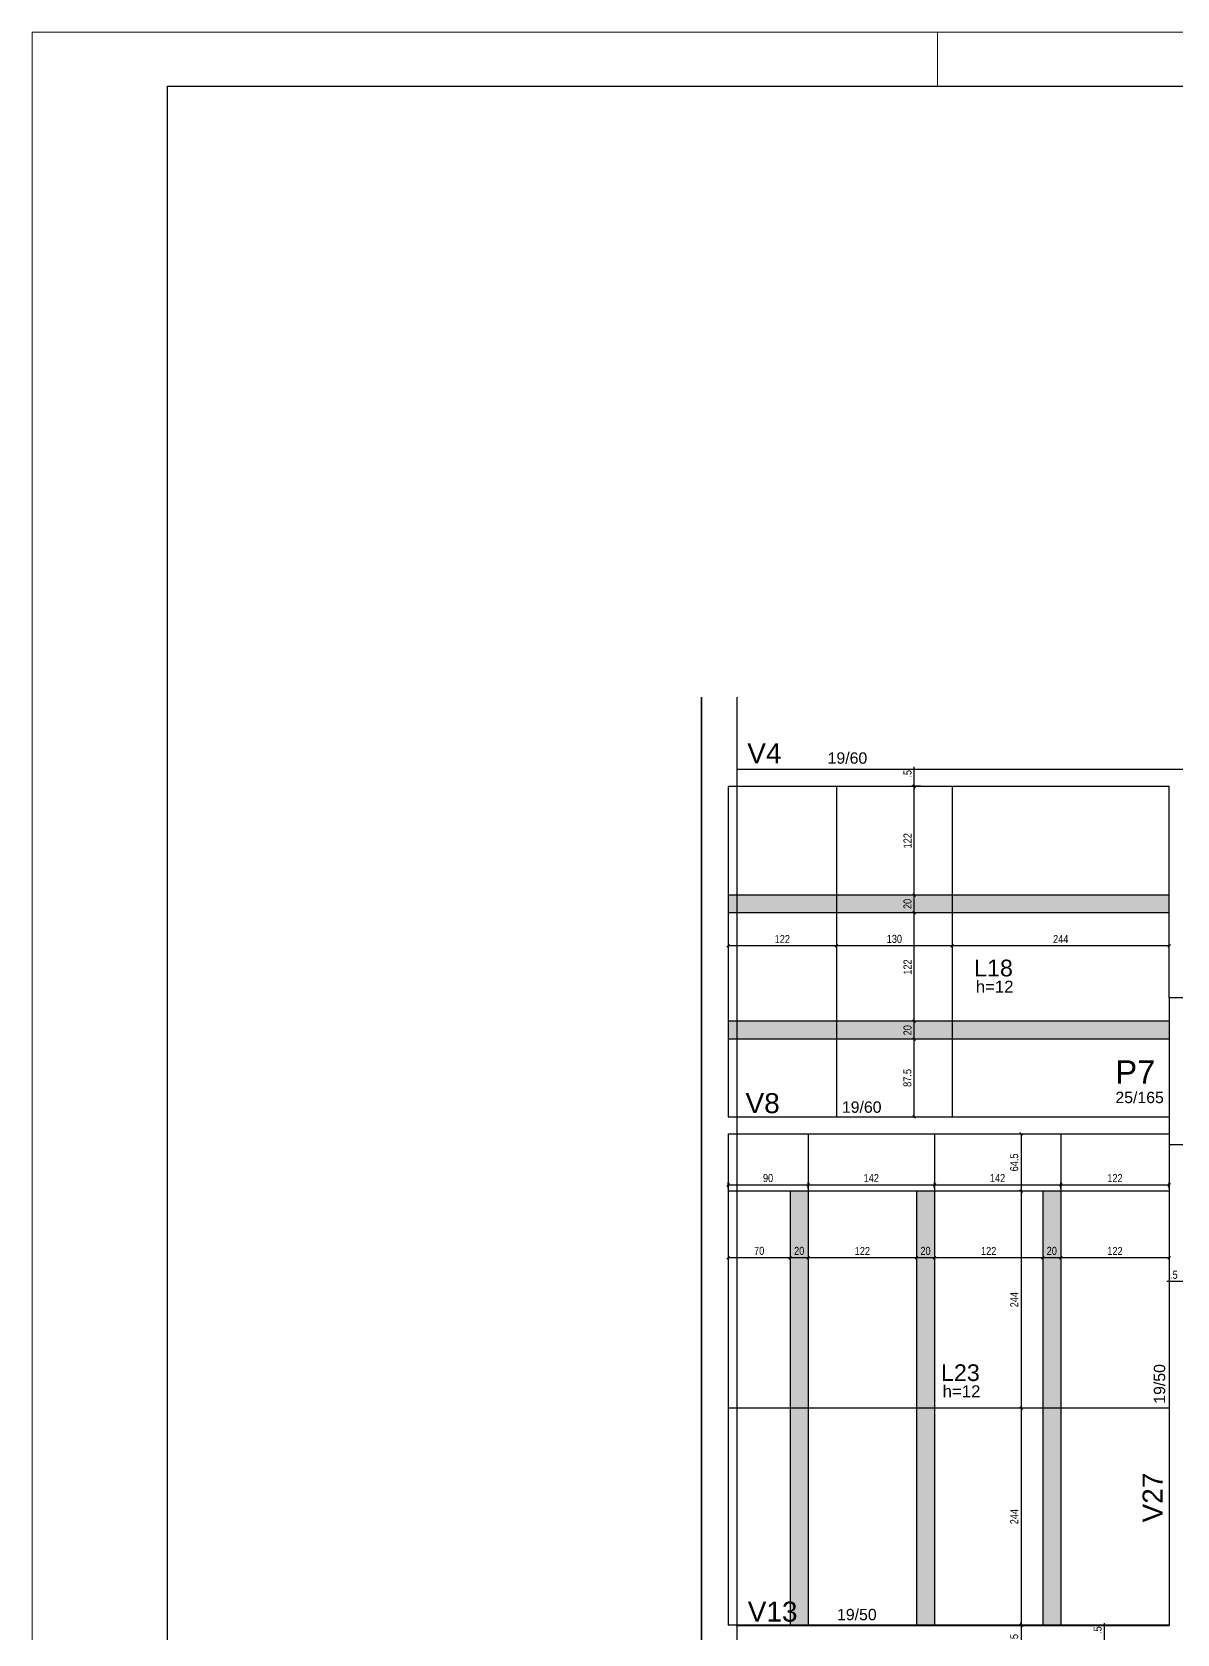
# Model space of a CAD drawing. Header units: millimetres. Extents: x 2716 to 9044, y 218 to 3839.
# Drawn here: x 2716 to 4003, y 2037 to 3839 of the extents above; entities that cross this region are included whole.
import ezdxf

# ---------------------------------------------------------------- set-up
doc = ezdxf.new("R2010")
doc.units = ezdxf.units.MM
for name, color, linetype in [('1', 3, 'Continuous'), ('212', 3, 'Continuous'), ('213', 3, 'Continuous'), ('216', 3, 'Continuous'), ('220', 5, 'Continuous'), ('222', 6, 'Continuous'), ('226', 4, 'Continuous'), ('233', 6, 'Continuous'), ('COTA', 2, 'Continuous'), ('Painéis', 200, 'Continuous')]:
    doc.layers.add(name, color=color, linetype=linetype)
doc.layers.add('FOLHA', color=255, linetype='Continuous', lineweight=5)
doc.layers.add('Hachura', color=251, linetype='Continuous', lineweight=9)
doc.styles.add('COTA TECNICA-50', font='techl___.ttf', dxfattribs={"height": 9})
doc.styles.get("Standard").update_dxf_attribs({"font": 'arial.ttf'})
doc.dimstyles.new('COTA PAINEL-50', dxfattribs={"dimtxt": 9, "dimasz": 3, "dimexe": 3, "dimexo": 3, "dimgap": 3, "dimtad": 1, "dimdec": 1, "dimzin": 12, "dimdsep": 46, "dimtxsty": 'COTA TECNICA-50', "dimblk1": 'OBLIQUE', "dimblk2": 'OBLIQUE', "dimsah": 1, "dimcen": 0.9, "dimclrd": 4, "dimclre": 4, "dimclrt": 240, "dimadec": 1, "dimazin": 3, "dimtfac": 1, "dimtdec": 1, "dimtmove": 0, "dimatfit": 3, "dimfxl": 1, "dimtolj": 1, "dimtzin": 12, "dimarcsym": 0})

# ---------------------------------------------------------------- blocks, each defined once
blk = doc.blocks.new('_Oblique')
at = {"color": 0, "linetype": 'ByBlock', "lineweight": -2}
blk.add_line((-0.5, -0.5), (0.5, 0.5), dxfattribs=at)
blk = doc.blocks.new('*D4')
at = {"layer": 'COTA', "color": 4, "lineweight": -2, "transparency": 16777216}
blk.add_line((3707.7, 2618.9), (3707.7, 2706.4), dxfattribs=at)
at = {"layer": 'Defpoints', "color": 0, "transparency": 16777216}
for p in [(3707.7, 2706.4), (3707.7, 2706.4), (3707.7, 2618.9)]:
    blk.add_point(p, dxfattribs=at)
at = {"layer": 'COTA', "color": 4, "lineweight": -2, "transparency": 16777216, "xscale": 3, "yscale": 3, "zscale": 3}
for p, rotation in [((3707.7, 2706.4), 90), ((3707.7, 2618.9), 270)]:
    blk.add_blockref('_Oblique', p, dxfattribs=dict(at, rotation=rotation))
at = {"layer": 'COTA', "color": 240, "transparency": 16777216, "insert": (3700, 2662.7), "char_height": 9, "attachment_point": 5, "rotation": 90, "style": 'COTA TECNICA-50'}
blk.add_mtext('\\A1;87.5', dxfattribs=at)
blk = doc.blocks.new('*D5')
at = {"layer": 'COTA', "color": 4, "lineweight": -2, "transparency": 16777216}
for p, q in [((3709, 2726.4), (3704.7, 2726.4)), ((3707.7, 2706.4), (3707.7, 2726.4))]:
    blk.add_line(p, q, dxfattribs=at)
at = {"layer": 'Defpoints', "color": 0, "transparency": 16777216}
for p in [(3707.7, 2726.4), (3712, 2726.4), (3707.7, 2706.4)]:
    blk.add_point(p, dxfattribs=at)
at = {"layer": 'COTA', "color": 4, "lineweight": -2, "transparency": 16777216, "xscale": 3, "yscale": 3, "zscale": 3}
for p, rotation in [((3707.7, 2726.4), 90), ((3707.7, 2706.4), 270)]:
    blk.add_blockref('_Oblique', p, dxfattribs=dict(at, rotation=rotation))
at = {"layer": 'COTA', "color": 240, "transparency": 16777216, "insert": (3700.1, 2716.4), "char_height": 9, "attachment_point": 5, "rotation": 90, "style": 'COTA TECNICA-50'}
blk.add_mtext('\\A1;20', dxfattribs=at)
blk = doc.blocks.new('*D6')
at = {"layer": 'COTA', "color": 4, "lineweight": -2, "transparency": 16777216}
for p, q in [((3709, 2848.4), (3704.7, 2848.4)), ((3707.7, 2726.4), (3707.7, 2848.4)), ((3710.7, 2726.4), (3710.7, 2726.4))]:
    blk.add_line(p, q, dxfattribs=at)
at = {"layer": 'Defpoints', "color": 0, "transparency": 16777216}
for p in [(3707.7, 2848.4), (3712, 2848.4), (3707.7, 2726.4)]:
    blk.add_point(p, dxfattribs=at)
at = {"layer": 'COTA', "color": 4, "lineweight": -2, "transparency": 16777216, "xscale": 3, "yscale": 3, "zscale": 3}
for p, rotation in [((3707.7, 2848.4), 90), ((3707.7, 2726.4), 270)]:
    blk.add_blockref('_Oblique', p, dxfattribs=dict(at, rotation=rotation))
at = {"layer": 'COTA', "color": 240, "transparency": 16777216, "insert": (3700.1, 2787.4), "char_height": 9, "attachment_point": 5, "rotation": 90, "style": 'COTA TECNICA-50'}
blk.add_mtext('\\A1;122', dxfattribs=at)
blk = doc.blocks.new('*D7')
at = {"layer": 'COTA', "color": 4, "lineweight": -2, "transparency": 16777216}
for p, q in [((3707.7, 2848.4), (3707.7, 2868.4)), ((3709, 2848.4), (3704.7, 2848.4))]:
    blk.add_line(p, q, dxfattribs=at)
at = {"layer": 'Defpoints', "color": 0, "transparency": 16777216}
for p in [(3707.7, 2868.4), (3707.7, 2868.4), (3712, 2848.4)]:
    blk.add_point(p, dxfattribs=at)
at = {"layer": 'COTA', "color": 4, "lineweight": -2, "transparency": 16777216, "xscale": 3, "yscale": 3, "zscale": 3}
for p, rotation in [((3707.7, 2868.4), 90), ((3707.7, 2848.4), 270)]:
    blk.add_blockref('_Oblique', p, dxfattribs=dict(at, rotation=rotation))
at = {"layer": 'COTA', "color": 240, "transparency": 16777216, "insert": (3700.1, 2858.4), "char_height": 9, "attachment_point": 5, "rotation": 90, "style": 'COTA TECNICA-50'}
blk.add_mtext('\\A1;20', dxfattribs=at)
blk = doc.blocks.new('*D8')
at = {"layer": 'COTA', "color": 4, "lineweight": -2, "transparency": 16777216}
for p, q in [((3709, 2990.4), (3704.7, 2990.4)), ((3707.7, 2868.4), (3707.7, 2990.4))]:
    blk.add_line(p, q, dxfattribs=at)
at = {"layer": 'Defpoints', "color": 0, "transparency": 16777216}
for p in [(3707.7, 2990.4), (3712, 2990.4), (3707.7, 2868.4)]:
    blk.add_point(p, dxfattribs=at)
at = {"layer": 'COTA', "color": 4, "lineweight": -2, "transparency": 16777216, "xscale": 3, "yscale": 3, "zscale": 3}
for p, rotation in [((3707.7, 2990.4), 90), ((3707.7, 2868.4), 270)]:
    blk.add_blockref('_Oblique', p, dxfattribs=dict(at, rotation=rotation))
at = {"layer": 'COTA', "color": 240, "transparency": 16777216, "insert": (3700.1, 2929.4), "char_height": 9, "attachment_point": 5, "rotation": 90, "style": 'COTA TECNICA-50'}
blk.add_mtext('\\A1;122', dxfattribs=at)
blk = doc.blocks.new('*D9')
at = {"layer": 'COTA', "color": 4, "lineweight": -2, "transparency": 16777216}
for p, q in [((3707.7, 2990.9), (3707.7, 3012.5)), ((3715.2, 2990.9), (3704.7, 2990.9)), ((3709, 2990.4), (3704.7, 2990.4)), ((3707.7, 2990.4), (3707.7, 2990.9)), ((3707.7, 2990.4), (3707.7, 2987.4))]:
    blk.add_line(p, q, dxfattribs=at)
at = {"layer": 'Defpoints', "color": 0, "transparency": 16777216}
for p in [(3707.7, 2990.9), (3712, 2990.4), (3718.2, 2990.9)]:
    blk.add_point(p, dxfattribs=at)
at = {"layer": 'COTA', "color": 4, "lineweight": -2, "transparency": 16777216, "xscale": 3, "yscale": 3, "zscale": 3}
for p, rotation in [((3707.7, 2990.9), 270), ((3707.7, 2990.4), 90)]:
    blk.add_blockref('_Oblique', p, dxfattribs=dict(at, rotation=rotation))
at = {"layer": 'COTA', "color": 240, "transparency": 16777216, "insert": (3700.1, 3004.7), "char_height": 9, "attachment_point": 5, "rotation": 90, "style": 'COTA TECNICA-50'}
blk.add_mtext('\\A1;.5', dxfattribs=at)
blk = doc.blocks.new('*D94')
at = {"layer": 'COTA', "color": 4, "lineweight": -2, "transparency": 16777216}
for p, q in [((3994.3, 2811.3), (3750.3, 2811.3)), ((3994.3, 2808.3), (3994.3, 2808.3))]:
    blk.add_line(p, q, dxfattribs=at)
at = {"layer": 'Defpoints', "color": 0, "transparency": 16777216}
for p in [(3750.3, 2811.3), (3750.3, 2811.3), (3994.3, 2811.3)]:
    blk.add_point(p, dxfattribs=at)
at = {"layer": 'COTA', "color": 4, "lineweight": -2, "transparency": 16777216, "xscale": 3, "yscale": 3, "zscale": 3, "rotation": 180}
blk.add_blockref('_Oblique', (3750.3, 2811.3), dxfattribs=at)
at = {"layer": 'COTA', "color": 4, "lineweight": -2, "transparency": 16777216, "xscale": 3, "yscale": 3, "zscale": 3}
blk.add_blockref('_Oblique', (3994.3, 2811.3), dxfattribs=at)
at = {"layer": 'COTA', "color": 240, "transparency": 16777216, "insert": (3872.3, 2818.9), "char_height": 9, "attachment_point": 5, "style": 'COTA TECNICA-50'}
blk.add_mtext('\\A1;244', dxfattribs=at)
blk = doc.blocks.new('*D10')
at = {"layer": 'COTA', "color": 4, "lineweight": -2, "transparency": 16777216}
for p, q in [((3750.3, 2811.3), (3620.3, 2811.3)), ((3750.3, 2808.3), (3750.3, 2808.3))]:
    blk.add_line(p, q, dxfattribs=at)
at = {"layer": 'Defpoints', "color": 0, "transparency": 16777216}
for p in [(3620.3, 2811.3), (3620.3, 2811.3), (3750.3, 2811.3)]:
    blk.add_point(p, dxfattribs=at)
at = {"layer": 'COTA', "color": 4, "lineweight": -2, "transparency": 16777216, "xscale": 3, "yscale": 3, "zscale": 3, "rotation": 180}
blk.add_blockref('_Oblique', (3620.3, 2811.3), dxfattribs=at)
at = {"layer": 'COTA', "color": 4, "lineweight": -2, "transparency": 16777216, "xscale": 3, "yscale": 3, "zscale": 3}
blk.add_blockref('_Oblique', (3750.3, 2811.3), dxfattribs=at)
at = {"layer": 'COTA', "color": 240, "transparency": 16777216, "insert": (3685.3, 2819), "char_height": 9, "attachment_point": 5, "style": 'COTA TECNICA-50'}
blk.add_mtext('\\A1;130', dxfattribs=at)
blk = doc.blocks.new('*D95')
at = {"layer": 'COTA', "color": 4, "lineweight": -2, "transparency": 16777216}
for p, q in [((3620.3, 2811.3), (3498.3, 2811.3)), ((3620.3, 2808.3), (3620.3, 2808.3))]:
    blk.add_line(p, q, dxfattribs=at)
at = {"layer": 'Defpoints', "color": 0, "transparency": 16777216}
for p in [(3498.3, 2811.3), (3498.3, 2811.3), (3620.3, 2811.3)]:
    blk.add_point(p, dxfattribs=at)
at = {"layer": 'COTA', "color": 4, "lineweight": -2, "transparency": 16777216, "xscale": 3, "yscale": 3, "zscale": 3, "rotation": 180}
blk.add_blockref('_Oblique', (3498.3, 2811.3), dxfattribs=at)
at = {"layer": 'COTA', "color": 4, "lineweight": -2, "transparency": 16777216, "xscale": 3, "yscale": 3, "zscale": 3}
blk.add_blockref('_Oblique', (3620.3, 2811.3), dxfattribs=at)
at = {"layer": 'COTA', "color": 240, "transparency": 16777216, "insert": (3559.3, 2818.9), "char_height": 9, "attachment_point": 5, "style": 'COTA TECNICA-50'}
blk.add_mtext('\\A1;122', dxfattribs=at)
blk = doc.blocks.new('*D102')
at = {"layer": 'COTA', "color": 4, "lineweight": -2, "transparency": 16777216}
for p, q in [((3827.7, 2599.9), (3827.7, 2535.4)), ((3830.7, 2599.9), (3830.7, 2599.9))]:
    blk.add_line(p, q, dxfattribs=at)
at = {"layer": 'Defpoints', "color": 0, "transparency": 16777216}
for p in [(3827.7, 2599.9), (3827.7, 2535.4), (3827.7, 2535.4)]:
    blk.add_point(p, dxfattribs=at)
at = {"layer": 'COTA', "color": 4, "lineweight": -2, "transparency": 16777216, "xscale": 3, "yscale": 3, "zscale": 3}
for p, rotation in [((3827.7, 2599.9), 90), ((3827.7, 2535.4), 270)]:
    blk.add_blockref('_Oblique', p, dxfattribs=dict(at, rotation=rotation))
at = {"layer": 'COTA', "color": 240, "transparency": 16777216, "insert": (3820.1, 2567.7), "char_height": 9, "attachment_point": 5, "rotation": 90, "style": 'COTA TECNICA-50'}
blk.add_mtext('\\A1;64.5', dxfattribs=at)
blk = doc.blocks.new('*D14')
at = {"layer": 'COTA', "color": 4, "lineweight": -2, "transparency": 16777216}
blk.add_line((3827.7, 2535.4), (3827.7, 2291.4), dxfattribs=at)
at = {"layer": 'Defpoints', "color": 0, "transparency": 16777216}
for p in [(3827.7, 2535.4), (3827.7, 2291.4), (3827.7, 2291.4)]:
    blk.add_point(p, dxfattribs=at)
at = {"layer": 'COTA', "color": 4, "lineweight": -2, "transparency": 16777216, "xscale": 3, "yscale": 3, "zscale": 3}
for p, rotation in [((3827.7, 2535.4), 90), ((3827.7, 2291.4), 270)]:
    blk.add_blockref('_Oblique', p, dxfattribs=dict(at, rotation=rotation))
at = {"layer": 'COTA', "color": 240, "transparency": 16777216, "insert": (3820.1, 2413.4), "char_height": 9, "attachment_point": 5, "rotation": 90, "style": 'COTA TECNICA-50'}
blk.add_mtext('\\A1;244', dxfattribs=at)
blk = doc.blocks.new('*D103')
at = {"layer": 'COTA', "color": 4, "lineweight": -2, "transparency": 16777216}
for p, q in [((3827.7, 2291.4), (3827.7, 2047.4)), ((3830.7, 2291.4), (3830.7, 2291.4))]:
    blk.add_line(p, q, dxfattribs=at)
at = {"layer": 'Defpoints', "color": 0, "transparency": 16777216}
for p in [(3827.7, 2291.4), (3827.7, 2047.4), (3827.7, 2047.4)]:
    blk.add_point(p, dxfattribs=at)
at = {"layer": 'COTA', "color": 4, "lineweight": -2, "transparency": 16777216, "xscale": 3, "yscale": 3, "zscale": 3}
for p, rotation in [((3827.7, 2291.4), 90), ((3827.7, 2047.4), 270)]:
    blk.add_blockref('_Oblique', p, dxfattribs=dict(at, rotation=rotation))
at = {"layer": 'COTA', "color": 240, "transparency": 16777216, "insert": (3820.1, 2169.4), "char_height": 9, "attachment_point": 5, "rotation": 90, "style": 'COTA TECNICA-50'}
blk.add_mtext('\\A1;244', dxfattribs=at)
blk = doc.blocks.new('*D104')
at = {"layer": 'COTA', "color": 4, "lineweight": -2, "transparency": 16777216}
for p, q in [((3827.7, 2047.4), (3827.7, 2050.4)), ((3827.7, 2047.4), (3827.7, 2046.9)), ((3827.7, 2046.9), (3827.7, 2025.3))]:
    blk.add_line(p, q, dxfattribs=at)
at = {"layer": 'Defpoints', "color": 0, "transparency": 16777216}
for p in [(3827.7, 2047.4), (3827.7, 2046.9), (3827.7, 2046.9)]:
    blk.add_point(p, dxfattribs=at)
at = {"layer": 'COTA', "color": 4, "lineweight": -2, "transparency": 16777216, "xscale": 3, "yscale": 3, "zscale": 3}
for p, rotation in [((3827.7, 2047.4), 270), ((3827.7, 2046.9), 90)]:
    blk.add_blockref('_Oblique', p, dxfattribs=dict(at, rotation=rotation))
at = {"layer": 'COTA', "color": 240, "transparency": 16777216, "insert": (3820.1, 2033.1), "char_height": 9, "attachment_point": 5, "rotation": 90, "style": 'COTA TECNICA-50'}
blk.add_mtext('\\A1;.5', dxfattribs=at)
blk = doc.blocks.new('*D105')
at = {"layer": 'COTA', "color": 4, "lineweight": -2, "transparency": 16777216}
blk.add_line((3994.3, 2460.6), (3872.3, 2460.6), dxfattribs=at)
at = {"layer": 'Defpoints', "color": 0, "transparency": 16777216}
for p in [(3872.3, 2460.6), (3872.3, 2460.6), (3994.3, 2460.6)]:
    blk.add_point(p, dxfattribs=at)
at = {"layer": 'COTA', "color": 4, "lineweight": -2, "transparency": 16777216, "xscale": 3, "yscale": 3, "zscale": 3, "rotation": 180}
blk.add_blockref('_Oblique', (3872.3, 2460.6), dxfattribs=at)
at = {"layer": 'COTA', "color": 4, "lineweight": -2, "transparency": 16777216, "xscale": 3, "yscale": 3, "zscale": 3}
blk.add_blockref('_Oblique', (3994.3, 2460.6), dxfattribs=at)
at = {"layer": 'COTA', "color": 240, "transparency": 16777216, "insert": (3933.3, 2468.1), "char_height": 9, "attachment_point": 5, "style": 'COTA TECNICA-50'}
blk.add_mtext('\\A1;122', dxfattribs=at)
blk = doc.blocks.new('*D137')
at = {"layer": 'COTA', "color": 4, "lineweight": -2, "transparency": 16777216}
blk.add_line((3872.3, 2460.6), (3852.3, 2460.6), dxfattribs=at)
at = {"layer": 'Defpoints', "color": 0, "transparency": 16777216}
for p in [(3852.3, 2460.6), (3852.3, 2460.6), (3872.3, 2460.6)]:
    blk.add_point(p, dxfattribs=at)
at = {"layer": 'COTA', "color": 4, "lineweight": -2, "transparency": 16777216, "xscale": 3, "yscale": 3, "zscale": 3, "rotation": 180}
blk.add_blockref('_Oblique', (3852.3, 2460.6), dxfattribs=at)
at = {"layer": 'COTA', "color": 4, "lineweight": -2, "transparency": 16777216, "xscale": 3, "yscale": 3, "zscale": 3}
blk.add_blockref('_Oblique', (3872.3, 2460.6), dxfattribs=at)
at = {"layer": 'COTA', "color": 240, "transparency": 16777216, "insert": (3862.3, 2468.2), "char_height": 9, "attachment_point": 5, "style": 'COTA TECNICA-50'}
blk.add_mtext('\\A1;20', dxfattribs=at)
blk = doc.blocks.new('*D138')
at = {"layer": 'COTA', "color": 4, "lineweight": -2, "transparency": 16777216}
blk.add_line((3852.3, 2460.6), (3730.3, 2460.6), dxfattribs=at)
at = {"layer": 'Defpoints', "color": 0, "transparency": 16777216}
for p in [(3730.3, 2460.6), (3730.3, 2460.6), (3852.3, 2460.6)]:
    blk.add_point(p, dxfattribs=at)
at = {"layer": 'COTA', "color": 4, "lineweight": -2, "transparency": 16777216, "xscale": 3, "yscale": 3, "zscale": 3, "rotation": 180}
blk.add_blockref('_Oblique', (3730.3, 2460.6), dxfattribs=at)
at = {"layer": 'COTA', "color": 4, "lineweight": -2, "transparency": 16777216, "xscale": 3, "yscale": 3, "zscale": 3}
blk.add_blockref('_Oblique', (3852.3, 2460.6), dxfattribs=at)
at = {"layer": 'COTA', "color": 240, "transparency": 16777216, "insert": (3791.3, 2468.1), "char_height": 9, "attachment_point": 5, "style": 'COTA TECNICA-50'}
blk.add_mtext('\\A1;122', dxfattribs=at)
blk = doc.blocks.new('*D139')
at = {"layer": 'COTA', "color": 4, "lineweight": -2, "transparency": 16777216}
blk.add_line((3730.3, 2460.6), (3710.3, 2460.6), dxfattribs=at)
at = {"layer": 'Defpoints', "color": 0, "transparency": 16777216}
for p in [(3710.3, 2460.6), (3710.3, 2460.6), (3730.3, 2460.6)]:
    blk.add_point(p, dxfattribs=at)
at = {"layer": 'COTA', "color": 4, "lineweight": -2, "transparency": 16777216, "xscale": 3, "yscale": 3, "zscale": 3, "rotation": 180}
blk.add_blockref('_Oblique', (3710.3, 2460.6), dxfattribs=at)
at = {"layer": 'COTA', "color": 4, "lineweight": -2, "transparency": 16777216, "xscale": 3, "yscale": 3, "zscale": 3}
blk.add_blockref('_Oblique', (3730.3, 2460.6), dxfattribs=at)
at = {"layer": 'COTA', "color": 240, "transparency": 16777216, "insert": (3720.3, 2468.2), "char_height": 9, "attachment_point": 5, "style": 'COTA TECNICA-50'}
blk.add_mtext('\\A1;20', dxfattribs=at)
blk = doc.blocks.new('*D140')
at = {"layer": 'COTA', "color": 4, "lineweight": -2, "transparency": 16777216}
blk.add_line((3710.3, 2460.6), (3588.3, 2460.6), dxfattribs=at)
at = {"layer": 'Defpoints', "color": 0, "transparency": 16777216}
for p in [(3588.3, 2460.6), (3588.3, 2460.6), (3710.3, 2460.6)]:
    blk.add_point(p, dxfattribs=at)
at = {"layer": 'COTA', "color": 4, "lineweight": -2, "transparency": 16777216, "xscale": 3, "yscale": 3, "zscale": 3, "rotation": 180}
blk.add_blockref('_Oblique', (3588.3, 2460.6), dxfattribs=at)
at = {"layer": 'COTA', "color": 4, "lineweight": -2, "transparency": 16777216, "xscale": 3, "yscale": 3, "zscale": 3}
blk.add_blockref('_Oblique', (3710.3, 2460.6), dxfattribs=at)
at = {"layer": 'COTA', "color": 240, "transparency": 16777216, "insert": (3649.3, 2468.1), "char_height": 9, "attachment_point": 5, "style": 'COTA TECNICA-50'}
blk.add_mtext('\\A1;122', dxfattribs=at)
blk = doc.blocks.new('*D141')
at = {"layer": 'COTA', "color": 4, "lineweight": -2, "transparency": 16777216}
blk.add_line((3588.3, 2460.6), (3568.3, 2460.6), dxfattribs=at)
at = {"layer": 'Defpoints', "color": 0, "transparency": 16777216}
for p in [(3568.3, 2460.6), (3568.3, 2460.6), (3588.3, 2460.6)]:
    blk.add_point(p, dxfattribs=at)
at = {"layer": 'COTA', "color": 4, "lineweight": -2, "transparency": 16777216, "xscale": 3, "yscale": 3, "zscale": 3, "rotation": 180}
blk.add_blockref('_Oblique', (3568.3, 2460.6), dxfattribs=at)
at = {"layer": 'COTA', "color": 4, "lineweight": -2, "transparency": 16777216, "xscale": 3, "yscale": 3, "zscale": 3}
blk.add_blockref('_Oblique', (3588.3, 2460.6), dxfattribs=at)
at = {"layer": 'COTA', "color": 240, "transparency": 16777216, "insert": (3578.3, 2468.2), "char_height": 9, "attachment_point": 5, "style": 'COTA TECNICA-50'}
blk.add_mtext('\\A1;20', dxfattribs=at)
blk = doc.blocks.new('*D142')
at = {"layer": 'COTA', "color": 4, "lineweight": -2, "transparency": 16777216}
blk.add_line((3568.3, 2460.6), (3498.3, 2460.6), dxfattribs=at)
at = {"layer": 'Defpoints', "color": 0, "transparency": 16777216}
for p in [(3498.3, 2460.6), (3498.3, 2460.6), (3568.3, 2460.6)]:
    blk.add_point(p, dxfattribs=at)
at = {"layer": 'COTA', "color": 4, "lineweight": -2, "transparency": 16777216, "xscale": 3, "yscale": 3, "zscale": 3, "rotation": 180}
blk.add_blockref('_Oblique', (3498.3, 2460.6), dxfattribs=at)
at = {"layer": 'COTA', "color": 4, "lineweight": -2, "transparency": 16777216, "xscale": 3, "yscale": 3, "zscale": 3}
blk.add_blockref('_Oblique', (3568.3, 2460.6), dxfattribs=at)
at = {"layer": 'COTA', "color": 240, "transparency": 16777216, "insert": (3533.3, 2468.2), "char_height": 9, "attachment_point": 5, "style": 'COTA TECNICA-50'}
blk.add_mtext('\\A1;70', dxfattribs=at)
blk = doc.blocks.new('*D30')
at = {"layer": 'COTA', "color": 4, "lineweight": -2, "transparency": 16777216}
for p, q in [((3921.4, 2027.9), (3921.4, 2049.5)), ((3921.4, 2027.4), (3921.4, 2027.9)), ((3921.4, 2027.4), (3921.4, 2024.4))]:
    blk.add_line(p, q, dxfattribs=at)
at = {"layer": 'Defpoints', "color": 0, "transparency": 16777216}
for p in [(3921.4, 2027.9), (3921.4, 2027.9), (3921.4, 2027.4)]:
    blk.add_point(p, dxfattribs=at)
at = {"layer": 'COTA', "color": 4, "lineweight": -2, "transparency": 16777216, "xscale": 3, "yscale": 3, "zscale": 3}
for p, rotation in [((3921.4, 2027.9), 270), ((3921.4, 2027.4), 90)]:
    blk.add_blockref('_Oblique', p, dxfattribs=dict(at, rotation=rotation))
at = {"layer": 'COTA', "color": 240, "transparency": 16777216, "insert": (3913.8, 2041.7), "char_height": 9, "attachment_point": 5, "rotation": 90, "style": 'COTA TECNICA-50'}
blk.add_mtext('\\A1;.5', dxfattribs=at)
blk = doc.blocks.new('*D156')
at = {"layer": 'COTA', "color": 4, "lineweight": -2, "transparency": 16777216}
for p, q in [((4013.3, 2433.7), (3991.7, 2433.7)), ((4013.8, 2433.7), (4013.3, 2433.7)), ((4013.8, 2433.7), (4016.8, 2433.7))]:
    blk.add_line(p, q, dxfattribs=at)
at = {"layer": 'Defpoints', "color": 0, "transparency": 16777216}
for p in [(4013.3, 2433.7), (4013.3, 2433.7), (4013.8, 2433.7)]:
    blk.add_point(p, dxfattribs=at)
at = {"layer": 'COTA', "color": 4, "lineweight": -2, "transparency": 16777216, "xscale": 3, "yscale": 3, "zscale": 3}
blk.add_blockref('_Oblique', (4013.3, 2433.7), dxfattribs=at)
at = {"layer": 'COTA', "color": 4, "lineweight": -2, "transparency": 16777216, "xscale": 3, "yscale": 3, "zscale": 3, "rotation": 180}
blk.add_blockref('_Oblique', (4013.8, 2433.7), dxfattribs=at)
at = {"layer": 'COTA', "color": 240, "transparency": 16777216, "insert": (3999.5, 2441.3), "char_height": 9, "attachment_point": 5, "style": 'COTA TECNICA-50'}
blk.add_mtext('\\A1;.5', dxfattribs=at)
blk = doc.blocks.new('*D368')
at = {"layer": 'COTA', "color": 4, "lineweight": -2, "transparency": 16777216}
for p, q in [((3498.3, 2538.4), (3498.3, 2545.5)), ((3498.3, 2542.5), (3588.3, 2542.5)), ((3588.3, 2538.4), (3588.3, 2545.5))]:
    blk.add_line(p, q, dxfattribs=at)
at = {"layer": 'Defpoints', "color": 0, "transparency": 16777216}
for p in [(3588.3, 2542.5), (3498.3, 2535.4), (3588.3, 2535.4)]:
    blk.add_point(p, dxfattribs=at)
at = {"layer": 'COTA', "color": 4, "lineweight": -2, "transparency": 16777216, "xscale": 3, "yscale": 3, "zscale": 3, "rotation": 180}
blk.add_blockref('_Oblique', (3498.3, 2542.5), dxfattribs=at)
at = {"layer": 'COTA', "color": 4, "lineweight": -2, "transparency": 16777216, "xscale": 3, "yscale": 3, "zscale": 3}
blk.add_blockref('_Oblique', (3588.3, 2542.5), dxfattribs=at)
at = {"layer": 'COTA', "color": 240, "transparency": 16777216, "insert": (3543.3, 2550.1), "char_height": 9, "attachment_point": 5, "style": 'COTA TECNICA-50'}
blk.add_mtext('\\A1;90', dxfattribs=at)
blk = doc.blocks.new('*D369')
at = {"layer": 'COTA', "color": 4, "lineweight": -2, "transparency": 16777216}
for p, q in [((3588.3, 2538.4), (3588.3, 2545.5)), ((3588.3, 2542.5), (3730.3, 2542.5)), ((3730.3, 2538.4), (3730.3, 2545.5))]:
    blk.add_line(p, q, dxfattribs=at)
at = {"layer": 'Defpoints', "color": 0, "transparency": 16777216}
for p in [(3730.3, 2542.5), (3588.3, 2535.4), (3730.3, 2535.4)]:
    blk.add_point(p, dxfattribs=at)
at = {"layer": 'COTA', "color": 4, "lineweight": -2, "transparency": 16777216, "xscale": 3, "yscale": 3, "zscale": 3, "rotation": 180}
blk.add_blockref('_Oblique', (3588.3, 2542.5), dxfattribs=at)
at = {"layer": 'COTA', "color": 4, "lineweight": -2, "transparency": 16777216, "xscale": 3, "yscale": 3, "zscale": 3}
blk.add_blockref('_Oblique', (3730.3, 2542.5), dxfattribs=at)
at = {"layer": 'COTA', "color": 240, "transparency": 16777216, "insert": (3659.3, 2550.1), "char_height": 9, "attachment_point": 5, "style": 'COTA TECNICA-50'}
blk.add_mtext('\\A1;142', dxfattribs=at)
blk = doc.blocks.new('*D370')
at = {"layer": 'COTA', "color": 4, "lineweight": -2, "transparency": 16777216}
for p, q in [((3730.3, 2538.4), (3730.3, 2545.5)), ((3730.3, 2542.5), (3872.3, 2542.5)), ((3872.3, 2538.4), (3872.3, 2545.5))]:
    blk.add_line(p, q, dxfattribs=at)
at = {"layer": 'Defpoints', "color": 0, "transparency": 16777216}
for p in [(3872.3, 2542.5), (3730.3, 2535.4), (3872.3, 2535.4)]:
    blk.add_point(p, dxfattribs=at)
at = {"layer": 'COTA', "color": 4, "lineweight": -2, "transparency": 16777216, "xscale": 3, "yscale": 3, "zscale": 3, "rotation": 180}
blk.add_blockref('_Oblique', (3730.3, 2542.5), dxfattribs=at)
at = {"layer": 'COTA', "color": 4, "lineweight": -2, "transparency": 16777216, "xscale": 3, "yscale": 3, "zscale": 3}
blk.add_blockref('_Oblique', (3872.3, 2542.5), dxfattribs=at)
at = {"layer": 'COTA', "color": 240, "transparency": 16777216, "insert": (3801.3, 2550.1), "char_height": 9, "attachment_point": 5, "style": 'COTA TECNICA-50'}
blk.add_mtext('\\A1;142', dxfattribs=at)
blk = doc.blocks.new('*D371')
at = {"layer": 'COTA', "color": 4, "lineweight": -2, "transparency": 16777216}
for p, q in [((3872.3, 2538.4), (3872.3, 2545.5)), ((3872.3, 2542.5), (3994.3, 2542.5)), ((3994.3, 2538.4), (3994.3, 2545.5))]:
    blk.add_line(p, q, dxfattribs=at)
at = {"layer": 'Defpoints', "color": 0, "transparency": 16777216}
for p in [(3994.3, 2542.5), (3872.3, 2535.4), (3994.3, 2535.4)]:
    blk.add_point(p, dxfattribs=at)
at = {"layer": 'COTA', "color": 4, "lineweight": -2, "transparency": 16777216, "xscale": 3, "yscale": 3, "zscale": 3, "rotation": 180}
blk.add_blockref('_Oblique', (3872.3, 2542.5), dxfattribs=at)
at = {"layer": 'COTA', "color": 4, "lineweight": -2, "transparency": 16777216, "xscale": 3, "yscale": 3, "zscale": 3}
blk.add_blockref('_Oblique', (3994.3, 2542.5), dxfattribs=at)
at = {"layer": 'COTA', "color": 240, "transparency": 16777216, "insert": (3933.3, 2550.1), "char_height": 9, "attachment_point": 5, "style": 'COTA TECNICA-50'}
blk.add_mtext('\\A1;122', dxfattribs=at)

msp = doc.modelspace()

# ---------------------------------------------------------------- hatches: boundary and pattern name
at = {"layer": 'Hachura', "linetype": 'ByBlock'}
h = msp.add_hatch(color=256, dxfattribs=at)
h.dxf.hatch_style = 1
h.paths.add_polyline_path([(3498.28, 2848.44), (3994.28, 2848.44), (3994.28, 2868.44), (3498.28, 2868.44)])
h = msp.add_hatch(color=256, dxfattribs=at)
h.dxf.hatch_style = 1
h.paths.add_polyline_path([(3498.28, 2706.44), (3994.28, 2706.44), (3994.28, 2726.44), (3498.28, 2726.44)])
h = msp.add_hatch(color=256, dxfattribs=at)
h.dxf.hatch_style = 1
h.paths.add_polyline_path([(3588.28, 2047.44), (3568.28, 2047.44), (3568.28, 2535.44), (3588.28, 2535.44)])
h = msp.add_hatch(color=256, dxfattribs=at)
h.dxf.hatch_style = 1
h.paths.add_polyline_path([(3730.28, 2047.44), (3710.28, 2047.44), (3710.28, 2535.44), (3730.28, 2535.44)])
h = msp.add_hatch(color=256, dxfattribs=at)
h.dxf.hatch_style = 1
h.paths.add_polyline_path([(3872.28, 2047.44), (3852.28, 2047.44), (3852.28, 2535.44), (3872.28, 2535.44)])

# ---------------------------------------------------------------- linework, layer by layer
at = {"color": 30}
for p, q in [((2868.15, 3777.94), (8982.82, 3777.94)), ((2868.15, 278.61), (2868.15, 3777.94))]:
    msp.add_line(p, q, dxfattribs=at)
at = {"layer": '1'}
for p, q in [((3508.28, 3009.94), (4289.28, 3009.94)), ((3508.28, 2990.94), (3994.28, 2990.94)), ((3994.28, 2752.94), (3994.28, 2990.94)), ((3508.28, 2618.94), (3994.28, 2618.94)), ((3508.28, 2599.94), (3994.28, 2599.94)), ((3994.28, 2587.94), (3994.28, 2046.94)), ((3508.28, 2046.94), (3994.28, 2046.94))]:
    msp.add_line(p, q, dxfattribs=at)
at = {"layer": '220'}
for points in [[(3468.28, 3090.91), (3468.28, 1468.94), (3468.83, 1265.2)], [(3468.83, 1265.2), (3468.28, 1468.94), (3468.28, 3090.91)], [(3508.28, 3090.91), (3508.28, 1469), (3508.83, 1265.2)]]:
    msp.add_lwpolyline(points, dxfattribs=at)
at = {"layer": '222'}
msp.add_lwpolyline([(3994.28, 2587.94), (4019.28, 2587.94), (4019.28, 2752.94), (3994.28, 2752.94), (3994.28, 2587.94)], dxfattribs=at)
at = {"layer": 'FOLHA'}
for p, q in [((2715.74, 3838.9), (9043.79, 3838.9)), ((3733.84, 3777.94), (3733.84, 3838.9))]:
    msp.add_line(p, q, dxfattribs=at)
at = {"layer": 'FOLHA', "lineweight": 5}
msp.add_line((2715.74, 217.65), (2715.74, 3838.9), dxfattribs=at)
at = {"layer": 'Painéis'}
for p, q in [((3994.28, 2990.44), (3498.28, 2990.44)), ((3498.28, 2990.44), (3498.28, 2618.94)), ((3620.28, 2990.44), (3620.28, 2618.94)), ((3750.28, 2990.44), (3750.28, 2618.94)), ((3994.28, 2868.44), (3498.28, 2868.44)), ((3994.28, 2848.44), (3498.28, 2848.44)), ((3994.28, 2726.44), (3498.28, 2726.44)), ((3994.28, 2706.44), (3498.28, 2706.44)), ((3498.28, 2618.94), (3994.28, 2618.94)), ((3498.28, 2599.94), (3498.28, 2047.44)), ((3498.28, 2599.94), (3994.28, 2599.94)), ((3588.28, 2599.94), (3588.28, 2047.44)), ((3730.28, 2599.94), (3730.28, 2047.44)), ((3872.28, 2599.94), (3872.28, 2047.44)), ((3994.28, 2535.44), (3498.28, 2535.44)), ((3568.28, 2535.44), (3568.28, 2047.44)), ((3710.28, 2535.44), (3710.28, 2047.44)), ((3852.28, 2535.44), (3852.28, 2047.44)), ((3994.28, 2291.44), (3498.28, 2291.44)), ((3994.28, 2047.44), (3498.28, 2047.44))]:
    msp.add_line(p, q, dxfattribs=at)

# ---------------------------------------------------------------- texts
at = {"layer": '212'}
for s, p in [('19/60', (3610.25, 3016.09)), ('19/60', (3626.3, 2623.57)), ('19/50', (3620.85, 2052.92))]:
    msp.add_text(s, height=12.75, dxfattribs=at).set_placement(p)
msp.add_text('19/50', height=12.75, rotation=90, dxfattribs=at).set_placement((3989.76, 2296.36))
at = {"layer": '213'}
msp.add_text('25/165', height=12.75, dxfattribs=at).set_placement((3933.83, 2634.38))
at = {"layer": '216'}
for p in [(3776.81, 2758.63), (3739.6, 2303.57)]:
    msp.add_text('h=12', height=13.5, dxfattribs=at).set_placement(p)
at = {"layer": '220'}
msp.add_text('P7', height=26.25, dxfattribs=at).set_placement((3933.83, 2656.25))
at = {"layer": '226'}
for s, p in [('L18', (3774.89, 2776.96)), ('L23', (3737.67, 2321.9))]:
    msp.add_text(s, height=18.75, dxfattribs=at).set_placement(p)
at = {"layer": '233'}
for s, p in [('V4', (3519.92, 3016.59)), ('V8', (3517.99, 2623.13)), ('V13', (3520.48, 2051.28))]:
    msp.add_text(s, height=22.5, dxfattribs=at).set_placement(p)
msp.add_text('V27', height=22.5, rotation=90, dxfattribs=at).set_placement((3986.84, 2162.85))

# ---------------------------------------------------------------- dimensions: what is measured, and where the dimension line sits
at = {"layer": 'COTA'}
for base, p1, p2, picture, middle in [((3707.66, 2990.94), (3712.02, 2990.44), (3718.16, 2990.94), '*D9', (3700.06, 3004.74)), ((3707.66, 2990.44), (3707.66, 2868.44), (3712.02, 2990.44), '*D8', (3700.11, 2929.44)), ((3707.66, 2868.44), (3712.02, 2848.44), (3707.66, 2868.44), '*D7', (3700.07, 2858.44)), ((3707.66, 2848.44), (3707.66, 2726.44), (3712.02, 2848.44), '*D6', (3700.11, 2787.44)), ((3707.66, 2726.44), (3707.66, 2706.44), (3712.02, 2726.44), '*D5', (3700.07, 2716.44)), ((3707.66, 2706.44), (3707.66, 2618.94), (3707.66, 2706.44), '*D4', (3700.04, 2662.69)), ((3827.69, 2535.44), (3827.69, 2599.94), (3827.69, 2535.44), '*D102', (3820.09, 2567.69)), ((3827.69, 2291.44), (3827.69, 2535.44), (3827.69, 2291.44), '*D14', (3820.12, 2413.44)), ((3827.69, 2047.44), (3827.69, 2291.44), (3827.69, 2047.44), '*D103', (3820.12, 2169.44)), ((3827.69, 2046.94), (3827.69, 2047.44), (3827.69, 2046.94), '*D104', (3820.09, 2033.14)), ((3921.4, 2027.94), (3921.4, 2027.44), (3921.4, 2027.94), '*D30', (3913.8, 2041.74))]:
    dim = msp.add_linear_dim(base=base, p1=p1, p2=p2, angle=90, dimstyle='COTA PAINEL-50', dxfattribs=at)
    dim.commit()
    dim.dimension.update_dxf_attribs({"geometry": picture, "text_midpoint": middle})
for base, p1, p2, picture, middle in [((3498.28, 2811.32), (3620.28, 2811.32), (3498.28, 2811.32), '*D95', (3559.28, 2818.87)), ((3620.28, 2811.32), (3750.28, 2811.32), (3620.28, 2811.32), '*D10', (3685.28, 2819.02)), ((3750.28, 2811.32), (3994.28, 2811.32), (3750.28, 2811.32), '*D94', (3872.28, 2818.89)), ((3588.28, 2542.51), (3498.28, 2535.44), (3588.28, 2535.44), '*D368', (3543.28, 2550.13)), ((3872.28, 2460.57), (3994.28, 2460.57), (3872.28, 2460.57), '*D105', (3933.28, 2468.12)), ((4013.28, 2433.71), (4013.78, 2433.71), (4013.28, 2433.71), '*D156', (3999.48, 2441.31))]:
    dim = msp.add_linear_dim(base=base, p1=p1, p2=p2, dimstyle='COTA PAINEL-50', dxfattribs=at)
    dim.commit()
    dim.dimension.update_dxf_attribs({"geometry": picture, "text_midpoint": middle})
for base, p1, p2, picture, middle in [((3730.28, 2542.51), (3588.28, 2535.44), (3730.28, 2535.44), '*D369', (3659.28, 2550.08)), ((3872.28, 2542.51), (3730.28, 2535.44), (3872.28, 2535.44), '*D370', (3801.28, 2550.08)), ((3994.28, 2542.51), (3872.28, 2535.44), (3994.28, 2535.44), '*D371', (3933.28, 2550.06)), ((3498.28, 2460.57), (3568.28, 2460.57), (3498.28, 2460.57), '*D142', (3533.28, 2468.16)), ((3568.28, 2460.57), (3588.28, 2460.57), (3568.28, 2460.57), '*D141', (3578.28, 2468.16)), ((3588.28, 2460.57), (3710.28, 2460.57), (3588.28, 2460.57), '*D140', (3649.28, 2468.12)), ((3710.28, 2460.57), (3730.28, 2460.57), (3710.28, 2460.57), '*D139', (3720.28, 2468.16)), ((3730.28, 2460.57), (3852.28, 2460.57), (3730.28, 2460.57), '*D138', (3791.28, 2468.12)), ((3852.28, 2460.57), (3872.28, 2460.57), (3852.28, 2460.57), '*D137', (3862.28, 2468.16))]:
    dim = msp.add_linear_dim(base=base, p1=p1, p2=p2, dimstyle='COTA PAINEL-50', override={"dimtmove": 1}, dxfattribs=at)
    dim.commit()
    dim.dimension.update_dxf_attribs({"geometry": picture, "text_midpoint": middle})

doc.saveas('drawing.dxf')
